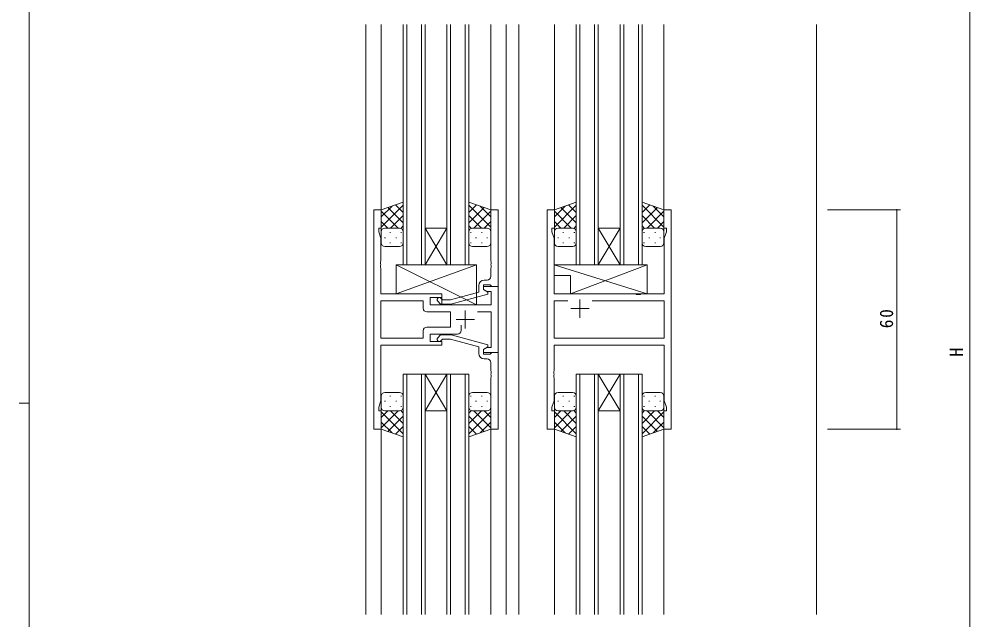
# Model space of a CAD drawing. Units: millimetres on the paper. Extents: x -420 to 373, y -297 to 267.
# Drawn here: x -420.5 to -160.1, y -57.5 to 107 of the extents above; entities that cross this region are included whole.
import ezdxf
from ezdxf.enums import TextEntityAlignment as Align

# ---------------------------------------------------------------- set-up
doc = ezdxf.new("R2010")
doc.units = ezdxf.units.MM
for name, color, linetype, lineweight in [('0-1_YKK_ZWAK', 7, 'Continuous', 9), ('0-3_YKK_12', 2, 'Continuous', 9), ('0-4_YKK_D', 6, 'Continuous', 9), ('0-6_YKK_13', 4, 'Continuous', 9), ('0-7_YKK_11', 7, 'Continuous', 9)]:
    doc.layers.add(name, color=color, linetype=linetype, lineweight=lineweight)
doc.styles.add('ＭＳ ゴシック', font='')
doc.styles.get('ＭＳ ゴシック').set_extended_font_data('MS Gothic')

msp = doc.modelspace()

# ---------------------------------------------------------------- linework, layer by layer
at = {"layer": '0-1_YKK_ZWAK'}
for p, q in [((-417.7, -260.6), (-417.7, 264.4)), ((-420.5, 1.9), (-417.7, 1.9))]:
    msp.add_line(p, q, dxfattribs=at)
at = {"layer": '0-3_YKK_12'}
for p, q in [((-325.515, 105.525), (-325.515, -55.975)), ((-321.315, 105.525), (-321.315, 54.775)), ((-315.316, 105.525), (-315.316, 39.774)), ((-314.316, 39.774), (-314.316, 105.525)), ((-310.316, 105.525), (-310.316, 39.774)), ((-309.316, 39.774), (-309.316, 105.525)), ((-303.316, 105.525), (-303.316, 39.774)), ((-302.316, 39.774), (-302.316, 105.525)), ((-298.316, 105.525), (-298.316, 39.774)), ((-297.316, 39.774), (-297.316, 105.525)), ((-291.315, 105.525), (-291.315, 54.775)), ((-287.115, 105.525), (-287.115, -55.975)), ((-283.614, 105.525), (-283.614, -55.975)), ((-273.915, 105.525), (-273.915, 54.775)), ((-267.916, 105.525), (-267.916, 39.774)), ((-266.916, 39.774), (-266.916, 105.525)), ((-262.916, 105.525), (-262.916, 39.774)), ((-261.916, 39.774), (-261.916, 105.525)), ((-255.916, 105.525), (-255.916, 39.774)), ((-254.916, 39.774), (-254.916, 105.525)), ((-250.916, 105.525), (-250.916, 39.774)), ((-249.916, 39.774), (-249.916, 105.525)), ((-243.915, 105.525), (-243.915, 54.775)), ((-202.114, 105.525), (-202.114, -55.975)), ((-303.316, 39.774), (-309.316, 49.774)), ((-309.316, 39.774), (-303.316, 49.774)), ((-309.316, 49.774), (-303.316, 49.774)), ((-255.916, 39.774), (-261.916, 49.774)), ((-261.916, 39.774), (-255.916, 49.774)), ((-261.916, 49.774), (-255.916, 49.774)), ((-315.316, 39.774), (-309.316, 39.774)), ((-309.316, 39.774), (-303.316, 39.774)), ((-303.316, 39.774), (-297.316, 39.774)), ((-267.916, 39.774), (-261.916, 39.774)), ((-261.916, 39.774), (-255.916, 39.774)), ((-255.916, 39.774), (-249.916, 39.774)), ((-309.316, 9.774), (-315.316, 9.774)), ((-315.316, 9.774), (-315.316, -55.975)), ((-314.316, -55.975), (-314.316, 9.774)), ((-310.316, 9.774), (-310.316, -55.975)), ((-303.316, 9.774), (-309.316, -0.226)), ((-309.316, 9.774), (-303.316, -0.226)), ((-309.316, 9.774), (-303.316, 9.774)), ((-309.316, -55.975), (-309.316, 9.774)), ((-297.316, 9.774), (-303.316, 9.774)), ((-303.316, 9.774), (-303.316, -55.975)), ((-302.316, -55.975), (-302.316, 9.774)), ((-298.316, 9.774), (-298.316, -55.975)), ((-297.316, -55.975), (-297.316, 9.774)), ((-261.916, 9.774), (-267.916, 9.774)), ((-267.916, 9.774), (-267.916, -55.975)), ((-266.916, -55.975), (-266.916, 9.774)), ((-262.916, 9.774), (-262.916, -55.975)), ((-255.916, 9.774), (-261.916, -0.226)), ((-261.916, 9.774), (-255.916, -0.226)), ((-261.916, 9.774), (-255.916, 9.774)), ((-261.916, -55.975), (-261.916, 9.774)), ((-249.916, 9.774), (-255.916, 9.774)), ((-255.916, 9.774), (-255.916, -55.975)), ((-254.916, -55.975), (-254.916, 9.774)), ((-250.916, 9.774), (-250.916, -55.975)), ((-249.916, -55.975), (-249.916, 9.774)), ((-309.316, -0.226), (-303.316, -0.226)), ((-261.916, -0.226), (-255.916, -0.226)), ((-321.315, -5.225), (-321.315, -55.975)), ((-291.315, -5.225), (-291.315, -55.975)), ((-273.915, -5.225), (-273.915, -55.975)), ((-243.915, -5.225), (-243.915, -55.975))]:
    msp.add_line(p, q, dxfattribs=at)
at = {"layer": '0-4_YKK_D'}
for p, q in [((-160.117, 209.275), (-160.117, -176.725)), ((-199.114, 54.775), (-179.117, 54.775)), ((-180.117, 54.775), (-180.117, -5.225)), ((-199.114, -5.225), (-179.117, -5.225))]:
    msp.add_line(p, q, dxfattribs=at)
for centre, start, end in [((-180.117, 54.775), 90, 270), ((-180.117, 54.775), 270, 90), ((-180.117, -5.225), 90, 270), ((-180.117, -5.225), 270, 90)]:
    msp.add_arc(centre, 0.106, start, end, dxfattribs=at)
at = {"layer": '0-6_YKK_13'}
for p, q in [((-315.318, 56.918), (-321.318, 54.775)), ((-321.318, 50.043), (-315.318, 56.043)), ((-321.318, 52.871), (-318.357, 55.832)), ((-321.318, 54.775), (-321.318, 48.775)), ((-315.318, 51.223), (-319.514, 55.419)), ((-315.318, 54.052), (-317.43, 56.163)), ((-315.318, 48.553), (-315.318, 56.918)), ((-297.317, 56.918), (-291.317, 54.775)), ((-297.317, 48.553), (-297.317, 56.918)), ((-297.317, 54.052), (-295.205, 56.163)), ((-291.317, 50.043), (-297.317, 56.043)), ((-297.317, 51.223), (-293.121, 55.419)), ((-291.317, 52.871), (-294.277, 55.832)), ((-291.317, 54.775), (-291.317, 48.775)), ((-267.918, 56.918), (-273.918, 54.775)), ((-273.918, 50.043), (-267.918, 56.043)), ((-273.918, 52.871), (-270.957, 55.832)), ((-273.918, 54.775), (-273.918, 48.775)), ((-267.918, 51.223), (-272.114, 55.419)), ((-267.918, 54.052), (-270.03, 56.163)), ((-267.918, 48.553), (-267.918, 56.918)), ((-249.917, 56.918), (-243.917, 54.775)), ((-249.917, 48.553), (-249.917, 56.918)), ((-249.917, 54.052), (-247.805, 56.163)), ((-243.917, 50.043), (-249.917, 56.043)), ((-249.917, 51.223), (-245.721, 55.419)), ((-243.917, 52.871), (-246.877, 55.832)), ((-243.917, 54.775), (-243.917, 48.775)), ((-316.698, 49.775), (-321.318, 54.395)), ((-318.758, 49.775), (-315.318, 53.215)), ((-293.877, 49.775), (-297.317, 53.215)), ((-295.937, 49.775), (-291.317, 54.395)), ((-269.298, 49.775), (-273.918, 54.395)), ((-271.358, 49.775), (-267.918, 53.215)), ((-246.477, 49.775), (-249.917, 53.215)), ((-248.537, 49.775), (-243.917, 54.395)), ((-319.527, 49.775), (-321.318, 51.567)), ((-320.318, 49.775), (-316.718, 49.775)), ((-319.918, 49.775), (-316.318, 49.775)), ((-315.986, 49.718), (-315.318, 50.386)), ((-296.649, 49.718), (-297.317, 50.386)), ((-292.717, 49.775), (-296.317, 49.775)), ((-292.317, 49.775), (-295.917, 49.775)), ((-293.108, 49.775), (-291.317, 51.567)), ((-272.126, 49.775), (-273.918, 51.567)), ((-272.918, 49.775), (-269.318, 49.775)), ((-272.518, 49.775), (-268.918, 49.775)), ((-268.586, 49.718), (-267.918, 50.386)), ((-249.249, 49.718), (-249.917, 50.386)), ((-245.317, 49.775), (-248.917, 49.775)), ((-244.917, 49.775), (-248.517, 49.775)), ((-245.708, 49.775), (-243.917, 51.567)), ((-321.318, 45.775), (-321.318, 48.775)), ((-320.398, 47.138), (-320.198, 47.138)), ((-318.983, 48.553), (-318.783, 48.553)), ((-317.368, 47.138), (-317.168, 47.138)), ((-315.953, 48.553), (-315.753, 48.553)), ((-315.318, 48.775), (-315.318, 45.775)), ((-297.317, 48.775), (-297.317, 45.775)), ((-296.682, 48.553), (-296.882, 48.553)), ((-295.267, 47.138), (-295.467, 47.138)), ((-293.652, 48.553), (-293.852, 48.553)), ((-292.237, 47.138), (-292.437, 47.138)), ((-291.317, 45.775), (-291.317, 48.775)), ((-273.918, 45.775), (-273.918, 48.775)), ((-272.998, 47.138), (-272.798, 47.138)), ((-271.583, 48.553), (-271.383, 48.553)), ((-269.968, 47.138), (-269.768, 47.138)), ((-268.553, 48.553), (-268.353, 48.553)), ((-267.918, 48.775), (-267.918, 45.775)), ((-249.917, 48.775), (-249.917, 45.775)), ((-249.282, 48.553), (-249.482, 48.553)), ((-247.867, 47.138), (-248.067, 47.138)), ((-246.252, 48.553), (-246.452, 48.553)), ((-244.837, 47.138), (-245.037, 47.138)), ((-243.917, 45.775), (-243.917, 48.775)), ((-316.318, 44.775), (-320.318, 44.775)), ((-318.983, 45.723), (-318.783, 45.723)), ((-315.953, 45.723), (-315.753, 45.723)), ((-296.682, 45.723), (-296.882, 45.723)), ((-296.317, 44.775), (-292.317, 44.775)), ((-293.652, 45.723), (-293.852, 45.723)), ((-268.918, 44.775), (-272.918, 44.775)), ((-271.583, 45.723), (-271.383, 45.723)), ((-268.553, 45.723), (-268.353, 45.723)), ((-249.282, 45.723), (-249.482, 45.723)), ((-248.917, 44.775), (-244.917, 44.775)), ((-246.252, 45.723), (-246.452, 45.723)), ((-295.216, 28.775), (-317.216, 39.775)), ((-317.216, 31.775), (-295.216, 39.775)), ((-248.491, 39.774), (-273.986, 39.774)), ((-269.491, 31.775), (-248.491, 39.774)), ((-248.491, 39.774), (-248.491, 31.775)), ((-269.491, 36.774), (-273.986, 36.774)), ((-269.491, 36.774), (-269.491, 31.775)), ((-248.491, 31.775), (-269.491, 31.775)), ((-321.318, 3.775), (-321.318, 0.775)), ((-316.318, 4.775), (-320.318, 4.775)), ((-318.983, 3.826), (-318.783, 3.826)), ((-315.953, 3.826), (-315.753, 3.826)), ((-315.318, 0.775), (-315.318, 3.775)), ((-297.317, 0.775), (-297.317, 3.775)), ((-296.682, 3.826), (-296.882, 3.826)), ((-296.317, 4.775), (-292.317, 4.775)), ((-293.652, 3.826), (-293.852, 3.826)), ((-291.317, 3.775), (-291.317, 0.775)), ((-273.918, 3.775), (-273.918, 0.775)), ((-268.918, 4.775), (-272.918, 4.775)), ((-271.583, 3.826), (-271.383, 3.826)), ((-268.553, 3.826), (-268.353, 3.826)), ((-267.918, 0.775), (-267.918, 3.775)), ((-249.917, 0.775), (-249.917, 3.775)), ((-249.282, 3.826), (-249.482, 3.826)), ((-248.917, 4.775), (-244.917, 4.775)), ((-246.252, 3.826), (-246.452, 3.826)), ((-243.917, 3.775), (-243.917, 0.775)), ((-321.318, -5.225), (-321.318, 0.775)), ((-320.398, 2.411), (-320.198, 2.411)), ((-318.983, 0.996), (-318.783, 0.996)), ((-317.368, 2.411), (-317.168, 2.411)), ((-315.953, 0.996), (-315.753, 0.996)), ((-315.318, 0.996), (-315.318, -7.368)), ((-297.317, 0.996), (-297.317, -7.368)), ((-296.682, 0.996), (-296.882, 0.996)), ((-295.267, 2.411), (-295.467, 2.411)), ((-293.652, 0.996), (-293.852, 0.996)), ((-292.237, 2.411), (-292.437, 2.411)), ((-291.317, -5.225), (-291.317, 0.775)), ((-273.918, -5.225), (-273.918, 0.775)), ((-272.998, 2.411), (-272.798, 2.411)), ((-271.583, 0.996), (-271.383, 0.996)), ((-269.968, 2.411), (-269.768, 2.411)), ((-268.553, 0.996), (-268.353, 0.996)), ((-267.918, 0.996), (-267.918, -7.368)), ((-249.917, 0.996), (-249.917, -7.368)), ((-249.282, 0.996), (-249.482, 0.996)), ((-247.867, 2.411), (-248.067, 2.411)), ((-246.252, 0.996), (-246.452, 0.996)), ((-244.837, 2.411), (-245.037, 2.411)), ((-243.917, -5.225), (-243.917, 0.775)), ((-319.527, -0.225), (-321.318, -2.017)), ((-316.698, -0.225), (-321.318, -4.845)), ((-321.318, -0.493), (-315.318, -6.493)), ((-320.318, -0.225), (-316.718, -0.225)), ((-319.918, -0.225), (-316.318, -0.225)), ((-315.318, -1.674), (-319.514, -5.87)), ((-318.758, -0.225), (-315.318, -3.665)), ((-315.986, -0.169), (-315.318, -0.837)), ((-296.649, -0.169), (-297.317, -0.837)), ((-293.877, -0.225), (-297.317, -3.665)), ((-291.317, -0.493), (-297.317, -6.493)), ((-297.317, -1.674), (-293.121, -5.87)), ((-292.717, -0.225), (-296.317, -0.225)), ((-295.937, -0.225), (-291.317, -4.845)), ((-292.317, -0.225), (-295.917, -0.225)), ((-293.108, -0.225), (-291.317, -2.017)), ((-272.126, -0.225), (-273.918, -2.017)), ((-269.298, -0.225), (-273.918, -4.845)), ((-273.918, -0.493), (-267.918, -6.493)), ((-272.918, -0.225), (-269.318, -0.225)), ((-272.518, -0.225), (-268.918, -0.225)), ((-267.918, -1.674), (-272.114, -5.87)), ((-271.358, -0.225), (-267.918, -3.665)), ((-268.586, -0.169), (-267.918, -0.837)), ((-249.249, -0.169), (-249.917, -0.837)), ((-246.477, -0.225), (-249.917, -3.665)), ((-243.917, -0.493), (-249.917, -6.493)), ((-249.917, -1.674), (-245.721, -5.87)), ((-245.317, -0.225), (-248.917, -0.225)), ((-248.537, -0.225), (-243.917, -4.845)), ((-244.917, -0.225), (-248.517, -0.225)), ((-245.708, -0.225), (-243.917, -2.017)), ((-321.318, -3.322), (-318.357, -6.283)), ((-315.318, -4.502), (-317.43, -6.614)), ((-297.317, -4.502), (-295.205, -6.614)), ((-291.317, -3.322), (-294.277, -6.283)), ((-273.918, -3.322), (-270.957, -6.283)), ((-267.918, -4.502), (-270.03, -6.614)), ((-249.917, -4.502), (-247.805, -6.614)), ((-243.917, -3.322), (-246.877, -6.283)), ((-315.318, -7.368), (-321.318, -5.225)), ((-297.317, -7.368), (-291.317, -5.225)), ((-267.918, -7.368), (-273.918, -5.225)), ((-249.917, -7.368), (-243.917, -5.225))]:
    msp.add_line(p, q, dxfattribs=at)
msp.add_lwpolyline([(-317.216, 31.775), (-317.216, 39.775), (-295.216, 39.775), (-295.216, 28.775), (-304.716, 28.775), (-304.716, 31.775)], close=True, dxfattribs=at)
msp.add_lwpolyline([(-248.491, 31.775), (-273.986, 39.774), (-273.986, 36.774)], dxfattribs=at)
for centre, start, end in [((-320.318, 48.775), 89.99998, 179.99998), ((-320.318, 48.775), 89.99998, 179.99998), ((-316.318, 48.775), 359.99998, 89.99998), ((-316.318, 48.775), 359.99998, 89.99998), ((-296.317, 48.775), 89.99998, 179.99998), ((-296.317, 48.775), 89.99998, 179.99998), ((-292.317, 48.775), 359.99998, 89.99998), ((-292.317, 48.775), 359.99998, 89.99998), ((-272.918, 48.775), 89.99998, 179.99998), ((-272.918, 48.775), 89.99998, 179.99998), ((-268.918, 48.775), 359.99998, 89.99998), ((-268.918, 48.775), 359.99998, 89.99998), ((-248.917, 48.775), 89.99998, 179.99998), ((-248.917, 48.775), 89.99998, 179.99998), ((-244.917, 48.775), 359.99998, 89.99998), ((-244.917, 48.775), 359.99998, 89.99998), ((-320.318, 45.775), 179.99998, 269.99998), ((-316.318, 45.775), 269.99998, 359.99998), ((-296.317, 45.775), 179.99998, 269.99998), ((-292.317, 45.775), 269.99998, 359.99998), ((-272.918, 45.775), 179.99998, 269.99998), ((-268.918, 45.775), 269.99998, 359.99998), ((-248.917, 45.775), 179.99998, 269.99998), ((-244.917, 45.775), 269.99998, 359.99998), ((-320.318, 3.775), 90, 180), ((-316.318, 3.775), 0, 90), ((-296.317, 3.775), 90, 180), ((-292.317, 3.775), 0, 90), ((-272.918, 3.775), 90, 180), ((-268.918, 3.775), 0, 90), ((-248.917, 3.775), 90, 180), ((-244.917, 3.775), 0, 90), ((-320.318, 0.775), 180, 270), ((-320.318, 0.775), 180, 270), ((-316.318, 0.775), 270, 0), ((-316.318, 0.775), 270, 0), ((-296.317, 0.775), 180, 270), ((-296.317, 0.775), 180, 270), ((-292.317, 0.775), 270, 0), ((-292.317, 0.775), 270, 0), ((-272.918, 0.775), 180, 270), ((-272.918, 0.775), 180, 270), ((-268.918, 0.775), 270, 0), ((-268.918, 0.775), 270, 0), ((-248.917, 0.775), 180, 270), ((-248.917, 0.775), 180, 270), ((-244.917, 0.775), 270, 0), ((-244.917, 0.775), 270, 0)]:
    msp.add_arc(centre, 1, start, end, dxfattribs=at)
at = {"layer": '0-7_YKK_11'}
for p, q in [((-243.916, 54.775), (-241.916, 54.775)), ((-292.316, 35.575), (-293.116, 35.575)), ((-309.846, 29.845), (-321.386, 29.845)), ((-309.846, 27.845), (-309.846, 29.845)), ((-266.916, 30.275), (-266.916, 25.275)), ((-263.566, 29.845), (-243.846, 29.845)), ((-298.316, 27.275), (-298.316, 22.275)), ((-264.416, 27.775), (-269.416, 27.775)), ((-300.816, 24.775), (-295.816, 24.775)), ((-299.466, 21.775), (-299.466, 23.214)), ((-292.316, 13.975), (-293.116, 13.975))]:
    msp.add_line(p, q, dxfattribs=at)
for points in [[(-294.966, 26.845), (-291.246, 26.845), (-291.246, 17.075), (-292.45, 17.075), (-293.316, 16.575), (-293.316, 15.775), (-289.316, 15.775), (-289.316, 33.775), (-293.316, 33.775), (-293.316, 32.975), (-292.45, 32.475), (-291.246, 32.475), (-291.246, 28.775), (-307.916, 28.775), (-307.916, 30.775), (-304.716, 30.775), (-304.716, 31.775), (-321.386, 31.775), (-321.386, 38.817), (-321.506, 39), (-321.506, 39.55), (-321.386, 39.733), (-321.386, 39.817), (-321.506, 40), (-321.506, 40.55), (-321.386, 40.733), (-321.386, 47.044), (-322.016, 48.775), (-322.016, 49.775), (-321.316, 49.775), (-321.316, 54.775), (-323.316, 54.775), (-323.316, -5.225), (-321.316, -5.225), (-321.316, -0.225), (-322.016, -0.225), (-322.016, 0.775), (-321.386, 2.506), (-321.386, 17.775), (-304.716, 17.775)], [(-289.316, 33.775), (-289.316, 54.775), (-291.316, 54.775), (-291.316, 40.733), (-291.196, 40.55), (-291.196, 40), (-291.316, 39.817), (-291.316, 39.733), (-291.196, 39.55), (-291.196, 39), (-291.316, 38.817), (-291.316, 36.575)], [(-241.916, 54.775), (-241.916, -5.225), (-243.916, -5.225), (-243.916, -0.225), (-243.216, -0.225), (-243.216, 0.775), (-243.846, 2.506), (-243.846, 17.775), (-273.986, 17.775), (-273.986, 10.733), (-274.106, 10.55), (-274.106, 10), (-273.986, 9.817), (-273.986, 9.733), (-274.106, 9.55), (-274.106, 9), (-273.986, 8.817), (-273.986, 2.506), (-274.616, 0.775), (-274.616, -0.225), (-273.916, -0.225), (-273.916, -5.225), (-275.916, -5.225), (-275.916, 54.775), (-273.916, 54.775), (-273.916, 49.775), (-274.616, 49.775), (-274.616, 48.775), (-273.986, 47.044), (-273.986, 31.775), (-251.587, 31.775), (-251.396, 31.632), (-250.437, 31.632), (-250.246, 31.775), (-243.846, 31.775), (-243.846, 47.044), (-243.216, 48.775), (-243.216, 49.775), (-243.916, 49.775), (-243.916, 54.775)], [(-305.841, 29.751), (-305.065, 28.975), (-302.22, 28.975), (-292.116, 31.682), (-292.116, 32.282), (-293.316, 32.975), (-293.316, 34.275), (-291.516, 34.275), (-291.316, 34.075), (-291.016, 33.775), (-289.316, 33.775)], [(-294.616, 34.075), (-294.616, 32.254), (-302.378, 30.175), (-304.568, 30.175), (-304.992, 30.599)], [(-309.846, 29.845), (-321.386, 29.845), (-321.386, 19.705), (-309.846, 19.705), (-309.846, 21.705)], [(-263.566, 29.845), (-243.846, 29.845), (-243.846, 19.705), (-273.986, 19.705), (-273.986, 29.845), (-270.267, 29.845)], [(-308.846, 22.705), (-302.316, 22.705), (-302.316, 26.845), (-308.846, 26.845)], [(-304.716, 17.775), (-304.716, 18.775), (-307.916, 18.775), (-307.916, 20.775), (-300.466, 20.775)], [(-305.84, 19.799), (-305.065, 20.575), (-302.219, 20.575), (-292.116, 17.868), (-292.116, 17.268), (-293.316, 16.575), (-293.316, 15.275), (-291.516, 15.275), (-291.316, 15.475), (-291.016, 15.775), (-289.316, 15.775)], [(-294.616, 15.475), (-294.616, 17.295), (-302.377, 19.375), (-304.568, 19.375), (-304.992, 18.95)], [(-289.316, 15.775), (-289.316, -5.225), (-291.316, -5.225), (-291.316, 8.817), (-291.196, 9), (-291.196, 9.55), (-291.316, 9.733), (-291.316, 9.817), (-291.196, 10), (-291.196, 10.55), (-291.316, 10.733), (-291.316, 12.975)]]:
    msp.add_lwpolyline(points, dxfattribs=at)
for centre, radius, start, end in [((-292.316, 36.575), 1, 270, 359.99998), ((-293.116, 34.075), 1.5, 90, 179.99998), ((-305.416, 30.175), 0.6, 44.99998, 225), ((-308.846, 27.845), 1, 180, 269.99998), ((-308.846, 21.705), 1, 90, 179.99998), ((-300.466, 21.775), 1, 270, 359.99998), ((-305.416, 19.375), 0.6, 134.99998, 315), ((-293.116, 15.475), 1.5, 180, 269.99998), ((-292.316, 12.975), 1, 0, 89.99998)]:
    msp.add_arc(centre, radius, start, end, dxfattribs=at)

# ---------------------------------------------------------------- texts
at = {"layer": '0-4_YKK_D', "color": 3, "style": 'ＭＳ ゴシック'}
msp.add_text('H', height=3.666, rotation=90, dxfattribs=at).set_placement((-160.917, 14.55), align=Align.BOTTOM_LEFT)
at = {"layer": '0-4_YKK_D', "color": 3, "insert": (-181.117, 22.375), "char_height": 3.666, "attachment_point": 7, "rotation": 90, "style": 'ＭＳ ゴシック'}
msp.add_mtext('\\T1.21;\\W0.95;60', dxfattribs=at)

doc.saveas('drawing.dxf')
